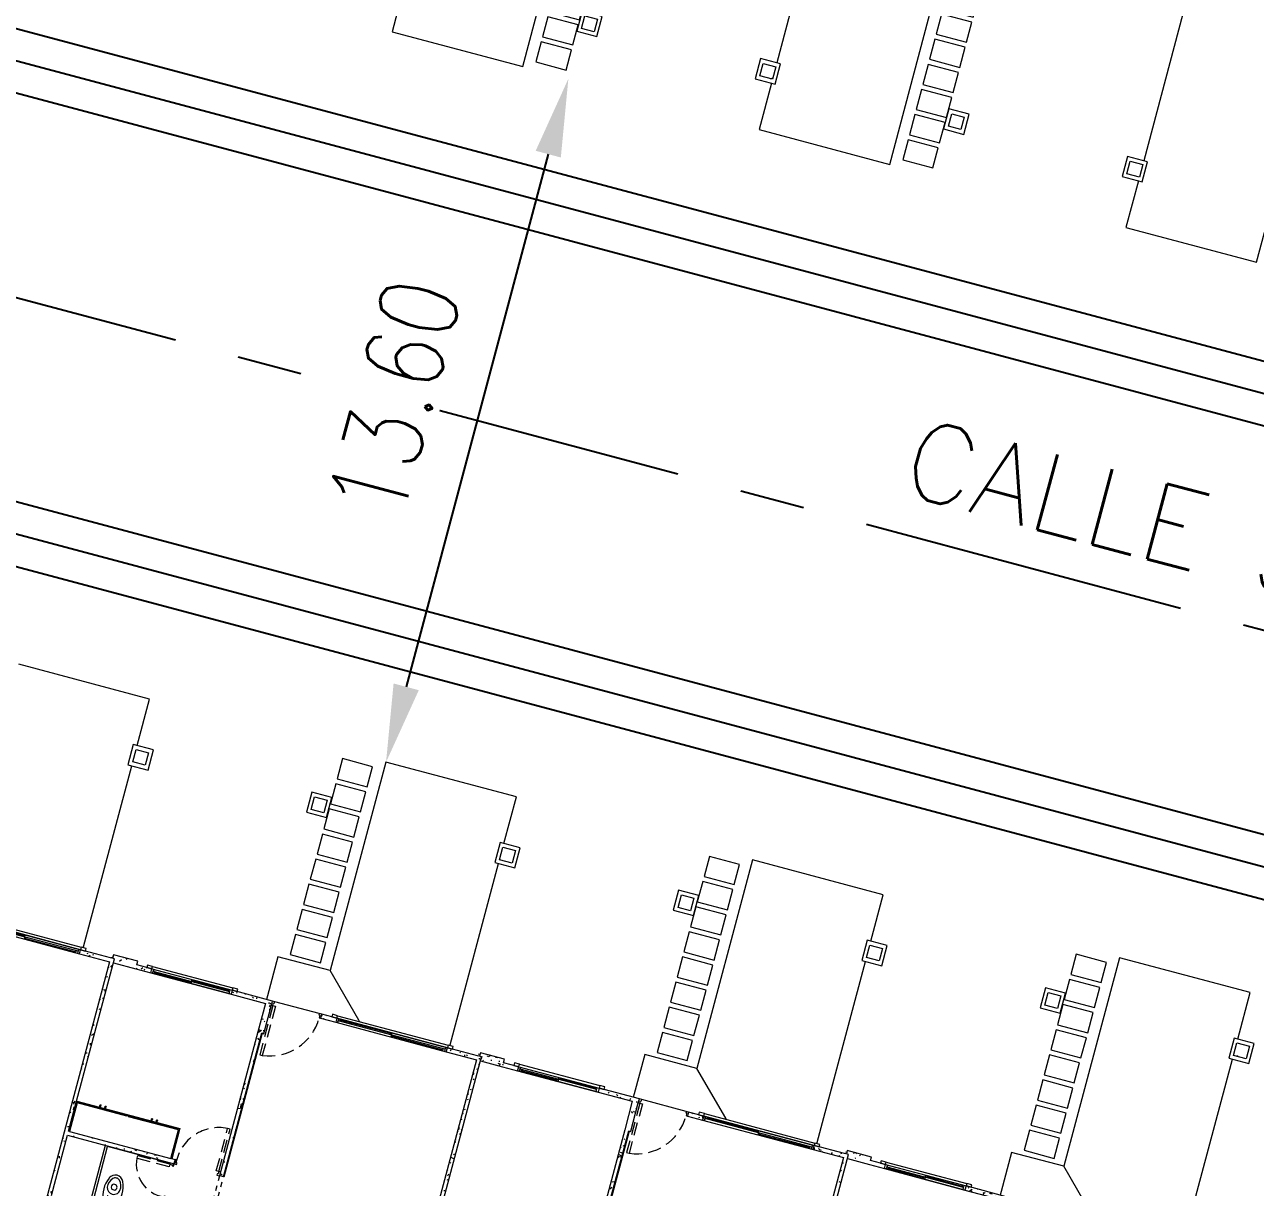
# Model space of a CAD drawing. Header units: metres. Extents: x 689715 to 690980, y 1005284 to 1006835.
# Drawn here: x 690786.55 to 690810.21, y 1005580.09 to 1005602.44 of the extents above; entities that cross this region are included whole.
import ezdxf

# ---------------------------------------------------------------- set-up
doc = ezdxf.new("R2010")
doc.units = ezdxf.units.M
for name, pattern in [('CENTER', [2, 1.25, -0.25, 0.25, -0.25]), ('HIDDEN', [0.375, 0.25, -0.125]), ('Overhead', [0.003969, 0.002381, -0.001587]), ('PHANTOM', [2.5, 1.25, -0.25, 0.25, -0.25, 0.25, -0.25])]:
    doc.linetypes.add(name, pattern=pattern)
for name, color, linetype in [('0_HUELLAS CASAS CASTILLA', 1, 'Continuous'), ('0_NUMERO DE LOTE FASE V', 3, 'Continuous'), ('C-CALLE-ACERA', 8, 'Continuous'), ('C-CALLE-DIM', 5, 'Continuous'), ('C-CALLE-RGIRO', 8, 'Continuous'), ('C-CALLES-NOMBRE', 2, 'Continuous'), ('CALLES-CENTRO', 2, 'CENTER')]:
    doc.layers.add(name, color=color, linetype=linetype)
for name, color, linetype, lineweight in [('Aparatos sanitarios', 8, 'Continuous', 13), ('Líneas ocultas', 7, 'HIDDEN', 13), ('Medium Lines', 10, 'Continuous', 18), ('Modelos genéricos', 7, 'Continuous', 13), ('Muebles de obra', 8, 'Continuous', 13), ('Muros', 7, 'Continuous', 13), ('Overhead', 7, 'Overhead', 13), ('Patrón de corte', 7, 'Continuous', 13), ('Pilares estructurales', 7, 'Continuous', 25), ('Plan Swing', 7, 'HIDDEN', 13), ('Puertas', 7, 'Continuous', 13), ('Suelos', 7, 'Continuous', 9), ('Ventanas', 7, 'Continuous', 13)]:
    doc.layers.add(name, color=color, linetype=linetype, lineweight=lineweight)
doc.styles.add('ESTANDAR', font='romans.shx')
doc.styles.add('ESTANDAR 0.8', font='romans.shx', dxfattribs={"width": 0.8})
doc.dimstyles.new('R_GIRO', dxfattribs={"dimtxt": 1.2, "dimasz": 1.2, "dimexe": 0.18, "dimexo": 0.0625, "dimgap": 0.09, "dimtad": 0, "dimdec": 1, "dimdsep": 46, "dimtxsty": 'ESTANDAR', "dimcen": 0, "dimclrt": 2, "dimadec": 0, "dimazin": 0, "dimtfac": 1, "dimtdec": 1, "dimtofl": 0, "dimtmove": 0, "dimatfit": 3, "dimfxl": 1, "dimtolj": 1, "dimtzin": 0, "dimarcsym": 0})
doc.dimstyles.new('RGIRO', dxfattribs={"dimtxt": 1.5, "dimasz": 1.5, "dimexe": 0.18, "dimexo": 0.06, "dimgap": 0.9, "dimtad": 1, "dimzin": 0, "dimdsep": 46, "dimtxsty": 'ESTANDAR 0.8', "dimcen": 0, "dimse1": 1, "dimse2": 1, "dimclrd": 9, "dimclre": 1, "dimclrt": 3, "dimadec": 0, "dimazin": 0, "dimtfac": 1, "dimtmove": 2, "dimatfit": 3, "dimfxl": 1, "dimtfill": 1, "dimtolj": 1, "dimtzin": 0, "dimarcsym": 2})
pattern_1 = [(50, (0, -2e-10), (0.4377585, -0.0383603), [0.046, -0.503]), (355, (0, -2e-10), (-0.0843952, 0.4580987), [0.037, -0.402]), (100.451, (0.036, -0.003), (0.3526759, 0.4199401), [0.039, -0.427]), (46.184, (0, 0.122), (0.650631, -0.1004215), [0.069, -0.754]), (96.636, (0.054, 0.114), (0.5701916, 0.593871), [0.058, -0.641]), (351.184, (0, 0.122), (0.569722, 0.5936975), [0.055, -0.604]), (21, (0.061, 0.091), (0.3642747, -0.2457802), [0.046, -0.503]), (326, (0.061, 0.091), (0.148277, 0.4415778), [0.037, -0.402]), (71.451, (0.091, 0.071), (0.5120483, 0.1963072), [0.039, -0.427]), (37.5, (0, -2e-10), (0.0073758, 0.20229335), [0.02, -0.377, 0.02, -0.388, -0.404]), (37.5, (0, -2e-10), (0.0073758, 0.20229335), [-0.806, 0.02, -0.384]), (7.5, (0, -2e-10), (0.16005034, 0.2399435), [0.02, -0.213, 0.02, -0.368, -0.154]), (7.5, (0, -2e-10), (0.16005034, 0.2399435), [-0.621, 0.02, -0.134]), (327.5, (-0.136, -2e-10), (0.32541622, -0.01404568), [0.02, -0.132, 0.02, -0.455, -0.631]), (327.5, (-0.136, -2e-10), (0.32541622, -0.01404568), [-0.628, 0.02, -0.611]), (317.5, (-0.197, -2e-10), (0.3554815, 0.0608186), [0.02, -0.178, 0.02, -0.296, -0.448]), (317.5, (-0.197, -2e-10), (0.3554815, 0.0608186), [-0.514, 0.02, -0.428])]

# ---------------------------------------------------------------- blocks, each defined once
blk = doc.blocks.new('*D153')
at = {"layer": 'C-CALLE-RGIRO', "color": 0, "lineweight": -2, "transparency": 16777216}
blk.add_line((690779.292, 1005603.624), (690780.337, 1005604.213), dxfattribs=at)
at = {"layer": 'C-CALLE-RGIRO', "color": 0, "transparency": 16777216}
blk.add_solid([(690780.239, 1005604.387), (690780.435, 1005604.039), (690781.383, 1005604.802)], dxfattribs=at)
at = {"layer": 'Defpoints', "color": 0, "transparency": 16777216}
for p in [(690787.916, 1005608.485), (690781.383, 1005604.802)]:
    blk.add_point(p, dxfattribs=at)
at = {"layer": 'C-CALLE-RGIRO', "color": 2, "transparency": 16777216, "insert": (690777.593, 1005602.667), "char_height": 1.2, "attachment_point": 5, "rotation": 29.4036, "style": 'ESTANDAR'}
blk.add_mtext('\\A1;R7.5', dxfattribs=at)
blk = doc.blocks.new('*D190')
at = {"layer": 'C-CALLE-DIM', "color": 9, "lineweight": -2, "transparency": 16777216}
blk.add_line((690796.619, 1005599.954), (690793.887, 1005589.712), dxfattribs=at)
at = {"layer": 'C-CALLE-DIM', "color": 9, "transparency": 16777216}
for points in [[(690796.377, 1005600.018), (690796.86, 1005599.889), (690797.005, 1005601.403)], [(690793.645, 1005589.776), (690794.129, 1005589.647), (690793.5, 1005588.263)]]:
    blk.add_solid(points, dxfattribs=at)
at = {"layer": 'Defpoints', "color": 0, "transparency": 16777216}
for p in [(690797.005, 1005601.403), (690793.5, 1005588.263), (690793.5, 1005588.263)]:
    blk.add_point(p, dxfattribs=at)
at = {"layer": 'C-CALLE-DIM', "color": 3, "transparency": 16777216, "insert": (690793.659, 1005595.258), "char_height": 1.5, "attachment_point": 5, "rotation": 75.066, "style": 'ESTANDAR 0.8', "bg_fill": 3, "box_fill_scale": 1.1, "bg_fill_color": 256, "bg_fill_true_color": 13158600, "bg_fill_transparency": 0}
blk.add_mtext('\\A1;13.60', dxfattribs=at)
blk = doc.blocks.new('M_Opening-Door - 1_20 x 2_21 m-892349-PLANO CLAVE _8 CASAS EN HILERA_ - Dependent 1')
at = {"layer": 'Medium Lines', "color": 53}
for p, q in [((-0.608, 0.04), (-0.608, -0.04)), ((0.592, -0.04), (0.592, 0.04))]:
    blk.add_line(p, q, dxfattribs=at)
at = {"layer": 'Overhead', "color": 253}
for p, q in [((0.592, 0.04), (-0.608, 0.04)), ((-0.608, -0.04), (0.592, -0.04))]:
    blk.add_line(p, q, dxfattribs=at)
blk = doc.blocks.new('Window-Sliding - VENTANA DE 2_20 X 1_20-1540986-PLANO CLAVE _8 CASAS EN HILERA_ - Dependent 1')
at = {"layer": 'Ventanas', "color": 253}
for p, q in [((1.1, 0.04), (-1.1, 0.04)), ((-1.1, 0.04), (-1.1, -0.04)), ((-1.1, 0.04), (1.1, 0.04)), ((-1.062, -0.04), (-1.062, 0.04)), ((-1.062, 0.04), (-1.062, -0.04)), ((1.062, 0), (-1.062, 0)), ((-1.027, 0.04), (-1.027, 0)), ((-0.022, 0.02), (-1.027, 0.02)), ((-0.022, 0.04), (-0.022, 0)), ((0, 0), (0, 0.04)), ((0, 0), (0, -0.04)), ((0.023, -0.04), (0.023, 0)), ((1.027, -0.04), (1.027, 0)), ((1.062, 0.04), (1.062, -0.04)), ((1.1, -0.04), (1.1, 0.04)), ((-1.1, -0.04), (1.1, -0.04)), ((-1.1, -0.04), (1.1, -0.04)), ((-1.1, -0.04), (1.1, -0.04)), ((0.023, -0.02), (1.027, -0.02))]:
    blk.add_line(p, q, dxfattribs=at)
blk = doc.blocks.new('Window-Sliding - VENTANA DE 1_60 X 1_20-1540950-PLANO CLAVE _8 CASAS EN HILERA_ - Dependent 1')
at = {"layer": 'Ventanas', "color": 253}
for p, q in [((-0.8, -0.04), (-0.8, 0.04)), ((-0.8, 0.04), (0.8, 0.04)), ((-0.8, 0.04), (0.8, 0.04)), ((-0.8, 0.04), (0.8, 0.04)), ((-0.762, 0.04), (-0.762, -0.04)), ((-0.762, -0.04), (-0.762, 0.04)), ((0, 0), (0, 0.04)), ((0.023, 0.04), (0.023, 0)), ((0.023, 0.02), (0.727, 0.02)), ((0.727, 0.04), (0.727, 0)), ((0.762, -0.04), (0.762, 0.04)), ((0.8, 0.04), (0.8, -0.04)), ((0.8, -0.04), (-0.8, -0.04)), ((-0.8, -0.04), (0.8, -0.04)), ((0.762, 0), (-0.762, 0)), ((-0.727, -0.04), (-0.727, 0)), ((-0.022, -0.02), (-0.727, -0.02)), ((-0.022, -0.04), (-0.022, 0)), ((0, 0), (0, -0.04))]:
    blk.add_line(p, q, dxfattribs=at)
blk = doc.blocks.new('M_MOLDURA SENCILLA PARA VENTANAS - 2_20x1_20-1429797-PLANO CLAVE _8 CASAS EN HILERA_ - Dependent 1')
at = {"layer": 'Modelos genéricos', "color": 9, "lineweight": 9}
for p, q in [((-0.975, 0.09), (-1.075, 0.09)), ((-1.075, 0.09), (-1.075, 0.04)), ((-1.075, 0.04), (-0.975, 0.04)), ((-0.975, 0.04), (-0.975, 0.09)), ((1.325, 0.09), (1.225, 0.09)), ((1.225, 0.09), (1.225, 0.04)), ((1.225, 0.04), (1.325, 0.04)), ((1.325, 0.04), (1.325, 0.09))]:
    blk.add_line(p, q, dxfattribs=at)
at = {"layer": 'Modelos genéricos', "color": 253}
blk.add_line((-0.975, 0.09), (1.225, 0.09), dxfattribs=at)
blk = doc.blocks.new('M_MOLDURA SENCILLA PARA VENTANAS - 1_20x1_60-V5-PLANO CLAVE _8 CASAS EN HILERA_ - Dependent 1')
at = {"layer": 'Modelos genéricos', "color": 9, "lineweight": 9}
for p, q in [((-0.675, 0.09), (-0.775, 0.09)), ((-0.775, 0.09), (-0.775, 0.04)), ((-0.775, 0.04), (-0.675, 0.04)), ((-0.675, 0.04), (-0.675, 0.09)), ((1.025, 0.09), (0.925, 0.09)), ((0.925, 0.09), (0.925, 0.04)), ((0.925, 0.04), (1.025, 0.04)), ((1.025, 0.04), (1.025, 0.09))]:
    blk.add_line(p, q, dxfattribs=at)
at = {"layer": 'Modelos genéricos', "color": 253}
blk.add_line((-0.675, 0.09), (0.925, 0.09), dxfattribs=at)
blk = doc.blocks.new('M_SINGLE DOOR_PRINCIPAL - _98 x 2_18-1543017-PLANO CLAVE _8 CASAS EN HILERA_ - Dependent 1')
at = {"layer": 'Plan Swing', "color": 253}
for p, q in [((0.409, 0.04), (0.409, 1.02)), ((0.46, 1.02), (0.409, 1.02)), ((0.46, 0.04), (0.46, 1.02)), ((0.46, 0.04), (0.409, 0.04))]:
    blk.add_line(p, q, dxfattribs=at)
blk.add_arc((0.52, 0.0448), 0.98149, 96.493646, 180, dxfattribs=at)
at = {"layer": 'Puertas', "color": 9, "lineweight": 9}
for p, q in [((-0.46, 0.04), (-0.49, 0.04)), ((-0.46, -0.01225), (-0.46, 0.04)), ((0.49, 0.04), (0.46, 0.04)), ((0.46, 0.04), (0.46, -0.01225)), ((-0.49, -0.04), (-0.44, -0.04)), ((-0.44, -0.01225), (-0.46, -0.01225)), ((-0.44, -0.04), (-0.44, -0.01225)), ((0.46, -0.01225), (0.44, -0.01225)), ((0.44, -0.01225), (0.44, -0.04)), ((0.44, -0.04), (0.49, -0.04))]:
    blk.add_line(p, q, dxfattribs=at)
at = {"layer": 'Puertas', "color": 253}
for p, q in [((-0.46, -0.01225), (-0.46, -0.011)), ((-0.455, -0.011), (-0.46, -0.011)), ((-0.455, -0.011), (-0.46, -0.011)), ((-0.46, -0.01225), (-0.455, -0.01225)), ((-0.455, -0.011), (-0.455, -0.01225)), ((-0.455, -0.011), (-0.455, -0.01225))]:
    blk.add_line(p, q, dxfattribs=at)
blk = doc.blocks.new('PV_PUERTA SENCILLA - _70 x 2_18-1542281-PLANO CLAVE _8 CASAS EN HILERA_ - Dependent 1')
at = {"layer": 'Líneas ocultas', "color": 253}
for p, q in [((0.268, 0.04), (0.268, 0.68)), ((0.319, 0.68), (0.268, 0.68)), ((0.319, 0.04), (0.319, 0.68)), ((0.319, 0.04), (0.268, 0.04))]:
    blk.add_line(p, q, dxfattribs=at)
blk.add_arc((0.319, 0.04), 0.642, 94.5561, 184.5561, dxfattribs=at)
at = {"layer": 'Puertas', "color": 253}
for p, q in [((-0.35, -0.05), (-0.35, 0.05)), ((-0.345, 0.05), (-0.35, 0.05)), ((-0.345, 0.05), (-0.345, -0.05)), ((-0.35, -0.05), (-0.345, -0.05))]:
    blk.add_line(p, q, dxfattribs=at)
at = {"layer": 'Puertas', "color": 9, "lineweight": 9}
for p, q in [((-0.32, 0.04), (-0.345, 0.04)), ((-0.32, -0.012), (-0.32, 0.04)), ((0.35, 0.04), (0.32, 0.04)), ((0.32, 0.04), (0.32, -0.012)), ((-0.345, -0.04), (-0.3, -0.04)), ((-0.3, -0.012), (-0.32, -0.012)), ((-0.3, -0.04), (-0.3, -0.012)), ((0.32, -0.012), (0.3, -0.012)), ((0.3, -0.012), (0.3, -0.04)), ((0.3, -0.04), (0.35, -0.04))]:
    blk.add_line(p, q, dxfattribs=at)
blk = doc.blocks.new('PV_PUERTA SENCILLA - _90 x 2_17-1542279-PLANO CLAVE _8 CASAS EN HILERA_ - Dependent 1')
at = {"layer": 'Líneas ocultas', "color": 253}
for p, q in [((0.368, 0.04), (0.368, 0.88)), ((0.419, 0.88), (0.368, 0.88)), ((0.419, 0.04), (0.419, 0.88)), ((0.419, 0.04), (0.368, 0.04))]:
    blk.add_line(p, q, dxfattribs=at)
blk.add_arc((0.419, 0.04), 0.842, 93.4744, 183.4744, dxfattribs=at)
at = {"layer": 'Puertas', "color": 253}
for p, q in [((-0.45, -0.05), (-0.45, 0.05)), ((-0.445, 0.05), (-0.45, 0.05)), ((-0.445, 0.05), (-0.445, -0.05)), ((-0.45, -0.05), (-0.445, -0.05))]:
    blk.add_line(p, q, dxfattribs=at)
at = {"layer": 'Puertas', "color": 9, "lineweight": 9}
for p, q in [((-0.42, 0.04), (-0.445, 0.04)), ((-0.42, -0.012), (-0.42, 0.04)), ((0.45, 0.04), (0.42, 0.04)), ((0.42, 0.04), (0.42, -0.012)), ((-0.445, -0.04), (-0.4, -0.04)), ((-0.4, -0.012), (-0.42, -0.012)), ((-0.4, -0.04), (-0.4, -0.012)), ((0.42, -0.012), (0.4, -0.012)), ((0.4, -0.012), (0.4, -0.04)), ((0.4, -0.04), (0.45, -0.04))]:
    blk.add_line(p, q, dxfattribs=at)
blk = doc.blocks.new('PV_CLOSET - CLOSET DE 2_05-1883165-PLANO CLAVE _8 CASAS EN HILERA_ - Dependent 1')
at = {"layer": 'Muebles de obra'}
for p, q in [((-1.025, 0.6), (1.025, 0.6)), ((-1.025, 0.585), (-1.025, 0.6)), ((-1.025, 0), (-1.025, 0.585)), ((1.025, 0.585), (-1.025, 0.585)), ((-1.009, 0.585), (-1.009, 0.569)), ((-0.016, 0.569), (-1.009, 0.569)), ((-1.009, 0.569), (-1.009, 0)), ((-0.016, 0.569), (-0.016, 0.585)), ((0.016, 0.569), (0.016, 0.585)), ((1.009, 0.569), (0.016, 0.569)), ((1.009, 0.585), (1.009, 0.569)), ((1.009, 0), (1.009, 0.569)), ((1.025, 0.6), (1.025, 0.585)), ((1.025, 0.585), (1.025, 0)), ((-1.009, 0), (1.009, 0))]:
    blk.add_line(p, q, dxfattribs=at)
at = {"layer": 'Muebles de obra', "flags": 128}
for points in [[(-0.573, 0.64), (-0.573, 0.64), (-0.572, 0.641), (-0.572, 0.641), (-0.572, 0.642), (-0.572, 0.642), (-0.572, 0.642), (-0.572, 0.643), (-0.572, 0.643), (-0.572, 0.644), (-0.572, 0.644), (-0.572, 0.644), (-0.571, 0.645), (-0.571, 0.645), (-0.571, 0.645), (-0.571, 0.646), (-0.571, 0.646), (-0.57, 0.646), (-0.57, 0.647), (-0.57, 0.647), (-0.569, 0.647), (-0.569, 0.647)], [(-0.573, 0.64), (-0.573, 0.64), (-0.573, 0.64), (-0.573, 0.64), (-0.573, 0.639), (-0.573, 0.639), (-0.573, 0.639), (-0.573, 0.638), (-0.573, 0.638), (-0.573, 0.637), (-0.573, 0.637), (-0.573, 0.636), (-0.573, 0.635), (-0.573, 0.635), (-0.573, 0.634), (-0.573, 0.633), (-0.573, 0.632), (-0.573, 0.631), (-0.573, 0.63), (-0.573, 0.629), (-0.573, 0.628), (-0.573, 0.627), (-0.573, 0.625), (-0.573, 0.624), (-0.573, 0.623), (-0.573, 0.622), (-0.573, 0.62), (-0.573, 0.619), (-0.573, 0.617), (-0.573, 0.616), (-0.573, 0.614), (-0.573, 0.613), (-0.573, 0.611), (-0.573, 0.61), (-0.573, 0.608), (-0.573, 0.607), (-0.573, 0.605), (-0.573, 0.604), (-0.573, 0.602), (-0.573, 0.6), (-0.573, 0.6)], [(-0.573, 0.636), (-0.573, 0.637), (-0.573, 0.637), (-0.573, 0.638), (-0.573, 0.638), (-0.573, 0.639), (-0.573, 0.639), (-0.573, 0.639), (-0.573, 0.64), (-0.573, 0.64), (-0.573, 0.64), (-0.573, 0.64)], [(-0.568, 0.649), (-0.567, 0.649), (-0.567, 0.649), (-0.566, 0.649), (-0.566, 0.649), (-0.566, 0.649), (-0.565, 0.65), (-0.565, 0.65), (-0.565, 0.65), (-0.564, 0.65), (-0.564, 0.65), (-0.563, 0.65), (-0.563, 0.65), (-0.563, 0.65), (-0.562, 0.65), (-0.562, 0.65), (-0.561, 0.65), (-0.561, 0.65), (-0.561, 0.65), (-0.56, 0.65), (-0.56, 0.65), (-0.559, 0.65), (-0.559, 0.649), (-0.559, 0.649), (-0.558, 0.649), (-0.558, 0.649), (-0.558, 0.649), (-0.557, 0.649), (-0.557, 0.648), (-0.557, 0.648), (-0.556, 0.648), (-0.556, 0.648), (-0.556, 0.647), (-0.555, 0.647), (-0.555, 0.647), (-0.555, 0.646), (-0.555, 0.646), (-0.554, 0.646), (-0.554, 0.645), (-0.554, 0.645), (-0.554, 0.645), (-0.554, 0.644), (-0.553, 0.644), (-0.553, 0.644), (-0.553, 0.643), (-0.553, 0.643), (-0.553, 0.643), (-0.553, 0.642), (-0.553, 0.642), (-0.553, 0.641), (-0.553, 0.641), (-0.553, 0.641), (-0.553, 0.64), (-0.553, 0.64)], [(-0.553, 0.6), (-0.553, 0.602), (-0.553, 0.603), (-0.553, 0.605), (-0.553, 0.606), (-0.553, 0.608), (-0.553, 0.61), (-0.553, 0.611), (-0.553, 0.613), (-0.553, 0.614), (-0.553, 0.616), (-0.553, 0.617), (-0.553, 0.618), (-0.553, 0.62), (-0.553, 0.621), (-0.553, 0.623), (-0.553, 0.624), (-0.553, 0.625), (-0.553, 0.626), (-0.553, 0.628), (-0.553, 0.629), (-0.553, 0.63), (-0.553, 0.631), (-0.553, 0.632), (-0.553, 0.633), (-0.553, 0.634), (-0.553, 0.634), (-0.553, 0.635), (-0.553, 0.636), (-0.553, 0.637), (-0.553, 0.637), (-0.553, 0.638), (-0.553, 0.638), (-0.553, 0.639), (-0.553, 0.639), (-0.553, 0.639), (-0.553, 0.64), (-0.553, 0.64), (-0.553, 0.64), (-0.553, 0.64)], [(-0.553, 0.64), (-0.553, 0.64), (-0.553, 0.64), (-0.553, 0.64), (-0.553, 0.639), (-0.553, 0.639), (-0.553, 0.639), (-0.553, 0.638), (-0.553, 0.638)], [(-0.473, 0.64), (-0.473, 0.64), (-0.472, 0.641), (-0.472, 0.641), (-0.472, 0.642), (-0.472, 0.642), (-0.472, 0.642), (-0.472, 0.643), (-0.472, 0.643), (-0.472, 0.644), (-0.472, 0.644), (-0.472, 0.644), (-0.471, 0.645), (-0.471, 0.645), (-0.471, 0.645), (-0.471, 0.646), (-0.471, 0.646), (-0.47, 0.646), (-0.47, 0.647), (-0.47, 0.647), (-0.469, 0.647), (-0.469, 0.647), (-0.469, 0.648), (-0.469, 0.648), (-0.468, 0.648), (-0.468, 0.648), (-0.468, 0.649), (-0.467, 0.649), (-0.467, 0.649), (-0.466, 0.649), (-0.466, 0.649), (-0.466, 0.649), (-0.465, 0.65), (-0.465, 0.65), (-0.465, 0.65), (-0.464, 0.65), (-0.464, 0.65), (-0.463, 0.65), (-0.463, 0.65), (-0.463, 0.65), (-0.462, 0.65), (-0.462, 0.65), (-0.461, 0.65), (-0.461, 0.65), (-0.461, 0.65), (-0.46, 0.65), (-0.46, 0.65), (-0.459, 0.65), (-0.459, 0.649), (-0.459, 0.649), (-0.458, 0.649), (-0.458, 0.649), (-0.458, 0.649)], [(-0.473, 0.64), (-0.473, 0.64), (-0.473, 0.64), (-0.473, 0.64), (-0.473, 0.639), (-0.473, 0.639), (-0.473, 0.639), (-0.473, 0.638), (-0.473, 0.638), (-0.473, 0.637), (-0.473, 0.637), (-0.473, 0.636), (-0.473, 0.635), (-0.473, 0.635), (-0.473, 0.634), (-0.473, 0.633), (-0.473, 0.632), (-0.473, 0.631), (-0.473, 0.63), (-0.473, 0.629), (-0.473, 0.628), (-0.473, 0.627), (-0.473, 0.625), (-0.473, 0.624), (-0.473, 0.623), (-0.473, 0.622), (-0.473, 0.62), (-0.473, 0.619), (-0.473, 0.617), (-0.473, 0.616), (-0.473, 0.614), (-0.473, 0.613), (-0.473, 0.611), (-0.473, 0.61), (-0.473, 0.608), (-0.473, 0.607), (-0.473, 0.605), (-0.473, 0.604), (-0.473, 0.602), (-0.473, 0.6), (-0.473, 0.6)], [(-0.473, 0.638), (-0.473, 0.639), (-0.473, 0.639), (-0.473, 0.639), (-0.473, 0.64), (-0.473, 0.64), (-0.473, 0.64), (-0.473, 0.64)], [(-0.456, 0.648), (-0.456, 0.647), (-0.455, 0.647), (-0.455, 0.647), (-0.455, 0.646), (-0.455, 0.646), (-0.454, 0.646), (-0.454, 0.645), (-0.454, 0.645), (-0.454, 0.645), (-0.454, 0.644), (-0.453, 0.644), (-0.453, 0.644), (-0.453, 0.643), (-0.453, 0.643), (-0.453, 0.643), (-0.453, 0.642), (-0.453, 0.642), (-0.453, 0.641), (-0.453, 0.641), (-0.453, 0.641), (-0.453, 0.64), (-0.453, 0.64)], [(-0.453, 0.6), (-0.453, 0.602), (-0.453, 0.603), (-0.453, 0.605), (-0.453, 0.606), (-0.453, 0.608), (-0.453, 0.61), (-0.453, 0.611), (-0.453, 0.613), (-0.453, 0.614), (-0.453, 0.616), (-0.453, 0.617), (-0.453, 0.618), (-0.453, 0.62), (-0.453, 0.621), (-0.453, 0.623), (-0.453, 0.624), (-0.453, 0.625), (-0.453, 0.626), (-0.453, 0.628), (-0.453, 0.629), (-0.453, 0.63), (-0.453, 0.631), (-0.453, 0.632), (-0.453, 0.633), (-0.453, 0.634), (-0.453, 0.634), (-0.453, 0.635), (-0.453, 0.636), (-0.453, 0.637), (-0.453, 0.637), (-0.453, 0.638), (-0.453, 0.638), (-0.453, 0.639), (-0.453, 0.639), (-0.453, 0.639), (-0.453, 0.64), (-0.453, 0.64), (-0.453, 0.64), (-0.453, 0.64)], [(-0.453, 0.64), (-0.453, 0.64), (-0.453, 0.64), (-0.453, 0.64), (-0.453, 0.639), (-0.453, 0.639), (-0.453, 0.639), (-0.453, 0.638), (-0.453, 0.638), (-0.453, 0.637), (-0.453, 0.637), (-0.453, 0.636)], [(0.452, 0.64), (0.452, 0.64), (0.453, 0.641), (0.453, 0.641), (0.453, 0.642), (0.453, 0.642), (0.453, 0.642), (0.453, 0.643), (0.453, 0.643), (0.453, 0.644), (0.453, 0.644), (0.453, 0.644), (0.454, 0.645), (0.454, 0.645), (0.454, 0.645), (0.454, 0.646), (0.454, 0.646), (0.455, 0.646), (0.455, 0.647), (0.455, 0.647), (0.456, 0.647), (0.456, 0.647), (0.456, 0.648), (0.456, 0.648), (0.457, 0.648), (0.457, 0.648), (0.457, 0.649), (0.458, 0.649), (0.458, 0.649), (0.459, 0.649), (0.459, 0.649), (0.459, 0.649), (0.46, 0.65), (0.46, 0.65), (0.46, 0.65), (0.461, 0.65), (0.461, 0.65), (0.462, 0.65), (0.462, 0.65), (0.462, 0.65), (0.463, 0.65), (0.463, 0.65), (0.464, 0.65), (0.464, 0.65), (0.464, 0.65), (0.465, 0.65), (0.465, 0.65), (0.466, 0.65), (0.466, 0.649), (0.466, 0.649), (0.467, 0.649), (0.467, 0.649), (0.467, 0.649)], [(0.452, 0.64), (0.452, 0.64), (0.452, 0.64), (0.452, 0.64), (0.452, 0.639), (0.452, 0.639), (0.452, 0.639), (0.452, 0.638), (0.452, 0.638), (0.452, 0.637), (0.452, 0.637), (0.452, 0.636), (0.452, 0.635), (0.452, 0.635), (0.452, 0.634), (0.452, 0.633), (0.452, 0.632), (0.452, 0.631), (0.452, 0.63), (0.452, 0.629), (0.452, 0.628), (0.452, 0.627), (0.452, 0.625), (0.452, 0.624), (0.452, 0.623), (0.452, 0.622), (0.452, 0.62), (0.452, 0.619), (0.452, 0.617), (0.452, 0.616), (0.452, 0.614), (0.452, 0.613), (0.452, 0.611), (0.452, 0.61), (0.452, 0.608), (0.452, 0.607), (0.452, 0.605), (0.452, 0.604), (0.452, 0.602), (0.452, 0.6), (0.452, 0.6)], [(0.452, 0.638), (0.452, 0.639), (0.452, 0.639), (0.452, 0.639), (0.452, 0.64), (0.452, 0.64), (0.452, 0.64), (0.452, 0.64)], [(0.469, 0.648), (0.469, 0.647), (0.47, 0.647), (0.47, 0.647), (0.47, 0.646), (0.47, 0.646), (0.471, 0.646), (0.471, 0.645), (0.471, 0.645), (0.471, 0.645), (0.471, 0.644), (0.472, 0.644), (0.472, 0.644), (0.472, 0.643), (0.472, 0.643), (0.472, 0.643), (0.472, 0.642), (0.472, 0.642), (0.472, 0.641), (0.472, 0.641), (0.472, 0.641), (0.472, 0.64), (0.472, 0.64)], [(0.472, 0.6), (0.472, 0.602), (0.472, 0.603), (0.472, 0.605), (0.472, 0.606), (0.472, 0.608), (0.472, 0.61), (0.472, 0.611), (0.472, 0.613), (0.472, 0.614), (0.472, 0.616), (0.472, 0.617), (0.472, 0.618), (0.472, 0.62), (0.472, 0.621), (0.472, 0.623), (0.472, 0.624), (0.472, 0.625), (0.472, 0.626), (0.472, 0.628), (0.472, 0.629), (0.472, 0.63), (0.472, 0.631), (0.472, 0.632), (0.472, 0.633), (0.472, 0.634), (0.472, 0.634), (0.472, 0.635), (0.472, 0.636), (0.472, 0.637), (0.472, 0.637), (0.472, 0.638), (0.472, 0.638), (0.472, 0.639), (0.472, 0.639), (0.472, 0.639), (0.472, 0.64), (0.472, 0.64), (0.472, 0.64), (0.472, 0.64)], [(0.472, 0.64), (0.472, 0.64), (0.472, 0.64), (0.472, 0.64), (0.472, 0.639), (0.472, 0.639), (0.472, 0.639), (0.472, 0.638), (0.472, 0.638), (0.472, 0.637), (0.472, 0.637), (0.472, 0.636)], [(0.552, 0.64), (0.552, 0.64), (0.553, 0.641), (0.553, 0.641), (0.553, 0.642), (0.553, 0.642), (0.553, 0.642), (0.553, 0.643), (0.553, 0.643), (0.553, 0.644), (0.553, 0.644), (0.553, 0.644), (0.554, 0.645), (0.554, 0.645), (0.554, 0.645), (0.554, 0.646), (0.554, 0.646), (0.555, 0.646), (0.555, 0.647), (0.555, 0.647), (0.556, 0.647), (0.556, 0.647)], [(0.552, 0.64), (0.552, 0.64), (0.552, 0.64), (0.552, 0.64), (0.552, 0.639), (0.552, 0.639), (0.552, 0.639), (0.552, 0.638), (0.552, 0.638), (0.552, 0.637), (0.552, 0.637), (0.552, 0.636), (0.552, 0.635), (0.552, 0.635), (0.552, 0.634), (0.552, 0.633), (0.552, 0.632), (0.552, 0.631), (0.552, 0.63), (0.552, 0.629), (0.552, 0.628), (0.552, 0.627), (0.552, 0.625), (0.552, 0.624), (0.552, 0.623), (0.552, 0.622), (0.552, 0.62), (0.552, 0.619), (0.552, 0.617), (0.552, 0.616), (0.552, 0.614), (0.552, 0.613), (0.552, 0.611), (0.552, 0.61), (0.552, 0.608), (0.552, 0.607), (0.552, 0.605), (0.552, 0.604), (0.552, 0.602), (0.552, 0.6), (0.552, 0.6)], [(0.552, 0.636), (0.552, 0.637), (0.552, 0.637), (0.552, 0.638), (0.552, 0.638), (0.552, 0.639), (0.552, 0.639), (0.552, 0.639), (0.552, 0.64), (0.552, 0.64), (0.552, 0.64), (0.552, 0.64)], [(0.557, 0.649), (0.558, 0.649), (0.558, 0.649), (0.559, 0.649), (0.559, 0.649), (0.559, 0.649), (0.56, 0.65), (0.56, 0.65), (0.56, 0.65), (0.561, 0.65), (0.561, 0.65), (0.562, 0.65), (0.562, 0.65), (0.562, 0.65), (0.563, 0.65), (0.563, 0.65), (0.564, 0.65), (0.564, 0.65), (0.564, 0.65), (0.565, 0.65), (0.565, 0.65), (0.566, 0.65), (0.566, 0.649), (0.566, 0.649), (0.567, 0.649), (0.567, 0.649), (0.567, 0.649), (0.568, 0.649), (0.568, 0.648), (0.568, 0.648), (0.569, 0.648), (0.569, 0.648), (0.569, 0.647), (0.57, 0.647), (0.57, 0.647), (0.57, 0.646), (0.57, 0.646), (0.571, 0.646), (0.571, 0.645), (0.571, 0.645), (0.571, 0.645), (0.571, 0.644), (0.572, 0.644), (0.572, 0.644), (0.572, 0.643), (0.572, 0.643), (0.572, 0.643), (0.572, 0.642), (0.572, 0.642), (0.572, 0.641), (0.572, 0.641), (0.572, 0.641), (0.572, 0.64), (0.572, 0.64)], [(0.572, 0.6), (0.572, 0.602), (0.572, 0.603), (0.572, 0.605), (0.572, 0.606), (0.572, 0.608), (0.572, 0.61), (0.572, 0.611), (0.572, 0.613), (0.572, 0.614), (0.572, 0.616), (0.572, 0.617), (0.572, 0.618), (0.572, 0.62), (0.572, 0.621), (0.572, 0.623), (0.572, 0.624), (0.572, 0.625), (0.572, 0.626), (0.572, 0.628), (0.572, 0.629), (0.572, 0.63), (0.572, 0.631), (0.572, 0.632), (0.572, 0.633), (0.572, 0.634), (0.572, 0.634), (0.572, 0.635), (0.572, 0.636), (0.572, 0.637), (0.572, 0.637), (0.572, 0.638), (0.572, 0.638), (0.572, 0.639), (0.572, 0.639), (0.572, 0.639), (0.572, 0.64), (0.572, 0.64), (0.572, 0.64), (0.572, 0.64)], [(0.572, 0.64), (0.572, 0.64), (0.572, 0.64), (0.572, 0.64), (0.572, 0.639), (0.572, 0.639), (0.572, 0.639), (0.572, 0.638), (0.572, 0.638)]]:
    blk.add_lwpolyline(points, dxfattribs=at)
blk = doc.blocks.new('M_Concrete-Rectangular-Column - _25x_25-V7-PLANO CLAVE _8 CASAS EN HILERA_ - Dependent 1')
at = {"layer": 'Pilares estructurales', "lineweight": 13}
h = blk.add_hatch(dxfattribs=at)
h.set_pattern_fill('CONCRETE', color=256, style=0, pattern_type=2)
h.set_pattern_definition([(50, (-7.957, -75.643), (1.45702, -0.127348), [0.152, -1.676]), (355, (-7.957, -75.643), (-0.281865, 1.528382), [0.122, -1.341]), (100.451, (-7.835, -75.653), (1.175465, 1.400456), [0.13, -1.425]), (46.184, (-7.957, -75.236), (2.16904, -0.336383), [0.229, -2.515]), (96.636, (-7.776, -75.264), (1.898945, 1.97971), [0.194, -2.137]), (351.184, (-7.957, -75.236), (1.898795, 1.97937), [0.183, -2.012]), (21, (-7.754, -75.338), (1.212599, -0.817759), [0.152, -1.676]), (326, (-7.754, -75.338), (0.49445, 1.473404), [0.122, -1.341]), (71.451, (-7.653, -75.406), (1.70704, 0.65499), [0.13, -1.425]), (37.5, (-7.957, -75.643), (0.024162, 0.6765066), [0.067, -1.258, 0.067, -1.294, -1.346]), (37.5, (-7.957, -75.643), (0.024162, 0.6765066), [-2.686, 0.067, -1.279]), (7.5, (-7.957, -75.643), (0.534936, 0.801682), [0.067, -0.709, 0.067, -1.227, -0.513]), (7.5, (-7.957, -75.643), (0.534936, 0.801682), [-2.071, 0.067, -0.446]), (327.5, (-8.41, -75.643), (1.0842356, -0.0457194), [0.067, -0.441, 0.067, -1.518, -2.103]), (327.5, (-8.41, -75.643), (1.0842356, -0.0457194), [-2.093, 0.067, -2.036]), (317.5, (-8.613, -75.643), (1.185122, 0.203916), [0.067, -0.593, 0.067, -0.986, -1.494]), (317.5, (-8.613, -75.643), (1.185122, 0.203916), [-1.713, 0.067, -1.426])])
h.paths.add_polyline_path([(0.125, -0.125), (0.125, 0.125), (-0.125, 0.125), (-0.125, -0.125)], flags=0)
blk = doc.blocks.new('MOLDURA COLUMNA - 0_40x_40-1533038-PLANO CLAVE _8 CASAS EN HILERA_ - Dependent 1')
at = {"layer": 'Modelos genéricos', "color": 253}
for p, q in [((0.2, 0.2), (-0.2, 0.2)), ((-0.2, 0.2), (-0.2, -0.2)), ((-0.125, -0.125), (-0.125, 0.125)), ((-0.125, 0.125), (0.125, 0.125)), ((0.125, 0.125), (0.125, -0.125)), ((0.2, -0.2), (0.2, 0.2)), ((-0.2, -0.2), (0.2, -0.2)), ((0.125, -0.125), (-0.125, -0.125))]:
    blk.add_line(p, q, dxfattribs=at)
blk = doc.blocks.new('INODORO - CORONA SENSACION-1889802-PLANO CLAVE _8 CASAS EN HILERA_ - Dependent 1')
at = {"layer": 'Aparatos sanitarios', "color": 254}
for p, q in [((0.082, 0.491), (0.094, 0.478)), ((0.094, 0.478), (0.156, 0.478)), ((0.156, 0.478), (0.168, 0.491)), ((-0.022, 0.06), (-0.022, 0.069)), ((-0.022, 0.06), (-0.022, 0.069)), ((0.284, 0.16), (0.269, 0.16)), ((0.269, 0.16), (0.269, 0.06)), ((0.272, 0.069), (0.272, 0.06)), ((0.272, 0.069), (0.272, 0.06)), ((0.284, 0.06), (0.284, 0.16))]:
    blk.add_line(p, q, dxfattribs=at)
for centre, radius, start, end in [((0.126, 0.613), 0.15, 90.5311, 156.2031), ((0.126, 0.613), 0.15, 90.5311, 156.2031), ((0.124, 0.613), 0.15, 23.7969, 89.4689), ((0.124, 0.613), 0.15, 23.7969, 89.4689), ((0.5, 0.448), 0.558, 156.2031, 204.606), ((0.5, 0.448), 0.558, 156.2031, 204.6455), ((0.216, 0.53), 0.22, 135.6026, 189.0939), ((0.125, 0.516), 0.128, 189.0939, 270.0015), ((0.117, 0.627), 0.0816, 84.1645, 135.6026), ((0.117, 0.526), 0.05, 162.8135, 225), ((0.125, 0.524), 0.0581, 17.1829, 162.8135), ((0.133, 0.627), 0.0816, 44.3974, 95.8355), ((0.133, 0.526), 0.05, 315, 17.1829), ((0.034, 0.53), 0.22, 350.9061, 44.3974), ((0.125, 0.516), 0.128, 317.5547, 350.9061), ((-0.25, 0.448), 0.558, 335.3545, 23.7969), ((-0.25, 0.448), 0.558, 335.394, 23.7969), ((0.125, -0.102), 0.344, 66.8782, 113.1218), ((0.052, 0.325), 0.00783, 0, 180), ((0.052, 0.325), 0.00783, 180, 360), ((0.125, 0.516), 0.128, 269.9985, 317.5547), ((0.2, 0.325), 0.00783, 0, 180), ((0.2, 0.325), 0.00783, 180, 0), ((0.022, 0.139), 0.0825, 113.1218, 237.7255), ((0.022, 0.139), 0.0825, 113.1218, 237.7255), ((0.125, -0.102), 0.344, 112.6568, 113.1218), ((0.126, 0.171), 0.0209, 0, 180), ((0.126, 0.171), 0.0209, 180, 0), ((0.125, -0.102), 0.344, 66.8782, 67.3432), ((0.228, 0.139), 0.0825, 302.2745, 66.8782), ((0.228, 0.139), 0.0825, 302.2745, 66.8782)]:
    blk.add_arc(centre, radius, start, end, dxfattribs=at)
blk = doc.blocks.new('012-AR_CASTILLA_MODELO B_rvt-1-PLANO CLAVE _8 CASAS EN HILERA_ - Dependent 1')
at = {"layer": 'Patrón de corte'}
h = blk.add_hatch(dxfattribs=at)
h.set_pattern_fill('HORMIGÓN', color=254, style=0, pattern_type=2)
h.set_pattern_definition(pattern_1)
h.paths.add_polyline_path([(11.642, 80.163), (11.722, 80.163), (11.722, 83.028), (11.642, 83.028), (11.642, 82.044)], flags=0)
h.paths.add_polyline_path([(11.722, 84.228), (11.722, 87.698), (11.642, 87.698), (11.642, 84.228)], flags=0)
h = blk.add_hatch(dxfattribs=at)
h.set_pattern_fill('HORMIGÓN', color=254, style=0, pattern_type=2)
h.set_pattern_definition(pattern_1)
h.paths.add_polyline_path([(14.822, 79.598), (14.822, 87.698), (14.742, 87.698), (14.742, 79.598)], flags=0)
h = blk.add_hatch(dxfattribs=at)
h.set_pattern_fill('HORMIGÓN', color=254, style=0, pattern_type=2)
h.set_pattern_definition(pattern_1)
h.paths.add_polyline_path([(12.724, 82.948), (14.742, 82.948), (14.742, 83.028), (12.622, 83.028), (12.622, 82.948), (12.724, 82.948)], flags=0)
h = blk.add_hatch(dxfattribs=at)
h.set_pattern_fill('HORMIGÓN', color=254, style=0, pattern_type=2)
h.set_pattern_definition(pattern_1)
h.paths.add_polyline_path([(11.722, 79.598), (11.722, 80.163), (11.602, 80.163), (11.602, 79.598)], flags=0)
h = blk.add_hatch(dxfattribs=at)
h.set_pattern_fill('HORMIGÓN', color=254, style=0, pattern_type=2)
h.set_pattern_definition(pattern_1)
h.paths.add_polyline_path([(14.302, 79.518), (14.302, 79.598), (14.002, 79.598), (14.002, 79.518)], flags=0)
h.paths.add_polyline_path([(11.602, 79.518), (12.402, 79.518), (12.402, 79.598), (11.602, 79.598)], flags=0)
h.paths.add_polyline_path([(10.622, 79.518), (10.622, 79.598), (10.322, 79.598), (10.322, 79.518)], flags=0)
h.paths.add_polyline_path([(7.522, 79.518), (8.122, 79.518), (8.122, 79.598), (7.522, 79.598)], flags=0)
h = blk.add_hatch(dxfattribs=at)
h.set_pattern_fill('HORMIGÓN', color=254, style=0, pattern_type=2)
h.set_pattern_definition(pattern_1)
h.paths.add_polyline_path([(14.302, 79.448), (14.822, 79.448), (14.822, 79.598), (14.302, 79.598), (14.302, 79.518)], flags=0)
at = {"layer": 'Muros', "color": 253}
for p, q in [((14.822, 79.598), (14.822, 87.698)), ((14.742, 84.228), (14.742, 83.028)), ((11.632, 80.168), (11.632, 83.028)), ((11.642, 83.028), (11.642, 80.163)), ((11.722, 80.163), (11.722, 83.028)), ((14.742, 83.028), (12.622, 83.028)), ((12.622, 82.948), (12.708, 82.948)), ((12.702, 83.038), (13.942, 83.038)), ((13.942, 83.028), (13.942, 83.038)), ((14.726, 82.948), (14.742, 82.948)), ((14.742, 82.948), (14.742, 79.518)), ((11.632, 80.168), (11.602, 80.168)), ((11.602, 80.163), (11.602, 79.598)), ((11.642, 80.163), (11.602, 80.163)), ((11.722, 79.598), (11.722, 80.163)), ((8.122, 79.598), (7.522, 79.598)), ((7.522, 79.518), (8.122, 79.518)), ((10.622, 79.598), (10.322, 79.598)), ((10.322, 79.518), (10.622, 79.518)), ((10.622, 79.518), (10.622, 79.598)), ((11.602, 79.598), (11.602, 79.518)), ((11.602, 79.518), (12.402, 79.518)), ((12.402, 79.598), (11.722, 79.598)), ((14.302, 79.598), (14.002, 79.598)), ((14.002, 79.518), (14.302, 79.518)), ((14.742, 79.598), (14.302, 79.598)), ((14.302, 79.518), (14.302, 79.448)), ((14.742, 79.518), (14.822, 79.518)), ((14.783, 79.448), (14.783, 79.518)), ((14.302, 79.448), (14.783, 79.448))]:
    blk.add_line(p, q, dxfattribs=at)
at = {"layer": 'Suelos', "color": 9}
for p, q in [((13.942, 84.228), (13.942, 83.038)), ((13.992, 83.028), (13.992, 84.228)), ((10.672, 79.518), (11.552, 79.518)), ((11.722, 79.448), (11.722, 79.518)), ((8.082, 79.468), (8.082, 79.448)), ((8.082, 79.448), (8.082, 75.843)), ((9.882, 79.468), (9.902, 79.448)), ((9.902, 79.448), (10.682, 78.668)), ((11.722, 78.668), (11.722, 79.448)), ((10.682, 78.668), (11.722, 78.668)), ((10.682, 74.518), (10.682, 78.668)), ((11.502, 78.568), (10.902, 78.568)), ((10.902, 78.568), (10.902, 78.168)), ((11.502, 78.168), (11.502, 78.568)), ((10.902, 78.168), (11.502, 78.168)), ((11.502, 78.068), (10.902, 78.068)), ((10.902, 78.068), (10.902, 77.668)), ((11.502, 77.668), (11.502, 78.068)), ((10.902, 77.668), (11.502, 77.668)), ((11.502, 77.568), (10.902, 77.568)), ((10.902, 77.568), (10.902, 77.168)), ((11.502, 77.168), (11.502, 77.568)), ((10.902, 77.168), (11.502, 77.168)), ((11.502, 77.068), (10.902, 77.068)), ((10.902, 77.068), (10.902, 76.668)), ((11.502, 76.668), (11.502, 77.068)), ((10.902, 76.668), (11.502, 76.668)), ((11.502, 76.568), (10.902, 76.568)), ((10.902, 76.568), (10.902, 76.168)), ((11.502, 76.168), (11.502, 76.568)), ((10.902, 76.168), (11.502, 76.168)), ((11.502, 76.068), (10.902, 76.068)), ((10.902, 76.068), (10.902, 75.668)), ((11.502, 75.668), (11.502, 76.068)), ((10.902, 75.668), (11.502, 75.668)), ((11.502, 75.568), (10.902, 75.568)), ((10.902, 75.568), (10.902, 75.168)), ((11.502, 75.168), (11.502, 75.568)), ((8.082, 75.443), (8.082, 74.518)), ((10.902, 75.168), (11.502, 75.168)), ((11.502, 75.068), (10.902, 75.068)), ((10.902, 75.068), (10.902, 74.668)), ((11.502, 74.668), (11.502, 75.068)), ((10.902, 74.668), (11.502, 74.668)), ((8.082, 74.518), (10.682, 74.518))]:
    blk.add_line(p, q, dxfattribs=at)
at = {"color": 254, "lineweight": 13}
for name, p, rotation in [('M_Opening-Door - 1_20 x 2_21 m-892349-PLANO CLAVE _8 CASAS EN HILERA_ - Dependent 1', (11.682, 83.62), 270), ('INODORO - CORONA SENSACION-1889802-PLANO CLAVE _8 CASAS EN HILERA_ - Dependent 1', (13.747, 84.288), 179.9999999999999), ('PV_PUERTA SENCILLA - _70 x 2_18-1542281-PLANO CLAVE _8 CASAS EN HILERA_ - Dependent 1', (12.662, 83.378), 270), ('PV_PUERTA SENCILLA - _90 x 2_17-1542279-PLANO CLAVE _8 CASAS EN HILERA_ - Dependent 1', (12.172, 82.988), 179.9999999999999), ('PV_CLOSET - CLOSET DE 2_05-1883165-PLANO CLAVE _8 CASAS EN HILERA_ - Dependent 1', (13.717, 82.948), 179.9999999999999), ('M_MOLDURA SENCILLA PARA VENTANAS - 2_20x1_20-1429797-PLANO CLAVE _8 CASAS EN HILERA_ - Dependent 1', (9.347, 79.558), 179.9999999999999), ('Window-Sliding - VENTANA DE 2_20 X 1_20-1540986-PLANO CLAVE _8 CASAS EN HILERA_ - Dependent 1', (9.222, 79.558), 179.9999999999999), ('M_MOLDURA SENCILLA PARA VENTANAS - 1_20x1_60-V5-PLANO CLAVE _8 CASAS EN HILERA_ - Dependent 1', (13.327, 79.558), 179.9999999999999), ('Window-Sliding - VENTANA DE 1_60 X 1_20-1540950-PLANO CLAVE _8 CASAS EN HILERA_ - Dependent 1', (13.202, 79.558), 179.9999999999999)]:
    blk.add_blockref(name, p, dxfattribs=dict(at, rotation=rotation))
for name, p in [('M_SINGLE DOOR_PRINCIPAL - _98 x 2_18-1543017-PLANO CLAVE _8 CASAS EN HILERA_ - Dependent 1', (11.112, 79.558)), ('MOLDURA COLUMNA - 0_40x_40-1533038-PLANO CLAVE _8 CASAS EN HILERA_ - Dependent 1', (7.957, 75.643)), ('M_Concrete-Rectangular-Column - _25x_25-V7-PLANO CLAVE _8 CASAS EN HILERA_ - Dependent 1', (7.957, 75.643)), ('MOLDURA COLUMNA - 0_40x_40-1533038-PLANO CLAVE _8 CASAS EN HILERA_ - Dependent 1', (11.707, 75.643))]:
    blk.add_blockref(name, p, dxfattribs=at)
blk = doc.blocks.new('C TRANSFORMADA A B')
at = {"layer": 'Patrón de corte'}
h = blk.add_hatch(dxfattribs=at)
h.set_pattern_fill('HORMIGÓN', color=254, angle=90, style=0, pattern_type=2)
h.set_pattern_definition([(140, (365.66153, -24.78184), (0.0383603, 0.4377585), [0.046, -0.503]), (85, (365.66153, -24.78184), (-0.4580987, -0.0843952), [0.037, -0.402]), (190.451, (365.66453, -24.74584), (-0.4199401, 0.352676), [0.039, -0.427]), (136.184, (365.53953, -24.78184), (0.1004215, 0.650631), [0.069, -0.754]), (186.636, (365.54753, -24.72784), (-0.593871, 0.5701916), [0.058, -0.641]), (81.184, (365.5395, -24.78184), (-0.5936975, 0.569722), [0.055, -0.604]), (111, (365.57053, -24.72084), (0.2457802, 0.3642747), [0.046, -0.503]), (56, (365.57053, -24.72084), (-0.4415778, 0.148277), [0.037, -0.402]), (161.451, (365.59053, -24.69084), (-0.1963072, 0.5120483), [0.039, -0.427]), (127.5, (365.66153, -24.78184), (-0.20229335, 0.0073758), [0.02, -0.377, 0.02, -0.388, -0.404]), (127.5, (365.66153, -24.78184), (-0.20229335, 0.0073758), [-0.806, 0.02, -0.384]), (97.5, (365.66153, -24.78184), (-0.2399435, 0.16005034), [0.02, -0.213, 0.02, -0.368, -0.154]), (97.5, (365.66153, -24.78184), (-0.2399435, 0.16005034), [-0.621, 0.02, -0.134]), (57.5, (365.66153, -24.91784), (0.0140457, 0.32541622), [0.02, -0.132, 0.02, -0.455, -0.631]), (57.5, (365.66153, -24.91784), (0.0140457, 0.32541622), [-0.628, 0.02, -0.611]), (47.5, (365.66153, -24.97884), (-0.0608186, 0.3554815), [0.02, -0.178, 0.02, -0.296, -0.448]), (47.5, (365.66153, -24.97884), (-0.0608186, 0.3554815), [-0.514, 0.02, -0.428])])
h.paths.add_polyline_path([(286.144, -10.48), (286.064, -10.48), (286.064, -10.78), (286.144, -10.78)], flags=0)
h.paths.add_polyline_path([(286.144, -13.18), (286.144, -12.38), (286.064, -12.38), (286.064, -13.18)], flags=0)
h.paths.add_polyline_path([(286.144, -14.16), (286.064, -14.16), (286.064, -14.46), (286.144, -14.46)], flags=0)
h.paths.add_polyline_path([(286.144, -17.26), (286.144, -16.66), (286.064, -16.66), (286.064, -17.26)], flags=0)
at = {"layer": 'Muros', "color": 253}
for p, q in [((286.064, -16.66), (286.064, -17.26)), ((286.144, -17.26), (286.144, -16.66))]:
    blk.add_line(p, q, dxfattribs=at)
at = {"layer": 'Suelos', "color": 9}
for p, q in [((291.144, -16.7), (291.144, -14.1)), ((286.194, -16.7), (286.214, -16.7)), ((286.214, -16.7), (289.819, -16.7)), ((290.219, -16.7), (291.144, -16.7))]:
    blk.add_line(p, q, dxfattribs=at)
at = {"color": 254, "lineweight": 13}
for name, p, rotation in [('M_MOLDURA SENCILLA PARA VENTANAS - 2_20x1_20-1429797-PLANO CLAVE _8 CASAS EN HILERA_ - Dependent 1', (286.104, -15.435), 269.9999999999999), ('Window-Sliding - VENTANA DE 2_20 X 1_20-1540986-PLANO CLAVE _8 CASAS EN HILERA_ - Dependent 1', (286.104, -15.56), 269.9999999999999), ('MOLDURA COLUMNA - 0_40x_40-1533038-PLANO CLAVE _8 CASAS EN HILERA_ - Dependent 1', (290.019, -16.825), 90.00000000000001), ('M_Concrete-Rectangular-Column - _25x_25-V7-PLANO CLAVE _8 CASAS EN HILERA_ - Dependent 1', (290.019, -16.825), 90.00000000000001)]:
    blk.add_blockref(name, p, dxfattribs=dict(at, rotation=rotation))
blk = doc.blocks.new('CASTILLAS B BLOQUE 8')
blk.add_blockref('C TRANSFORMADA A B', (0, 0))
at = {"layer": '0_HUELLAS CASAS CASTILLA', "color": 8, "lineweight": 5, "rotation": 90}
for p in [(365.662, -32.082), (365.662, -39.382), (365.662, -46.682), (365.662, -53.982), (365.662, -61.282), (365.662, -68.582)]:
    blk.add_blockref('012-AR_CASTILLA_MODELO B_rvt-1-PLANO CLAVE _8 CASAS EN HILERA_ - Dependent 1', p, dxfattribs=at)

msp = doc.modelspace()

# ---------------------------------------------------------------- linework, layer by layer
at = {"layer": 'C-CALLE-ACERA', "linetype": 'Continuous', "ltscale": 5}
for p, q in [((690786.293, 1005602.397), (690887.147, 1005575.498)), ((690786.138, 1005601.818), (690886.993, 1005574.918)), ((690785.984, 1005601.238), (690886.838, 1005574.339)), ((690880.918, 1005568.052), (690784.025, 1005593.895)), ((690880.763, 1005567.472), (690783.87, 1005593.315)), ((690783.716, 1005592.735), (690880.609, 1005566.892))]:
    msp.add_line(p, q, dxfattribs=at)
at = {"layer": 'CALLES-CENTRO', "linetype": 'CENTER', "ltscale": 5, "flags": 128}
msp.add_lwpolyline([(690648.139, 1005634.07), (690773.893, 1005600.53), (690894.601, 1005568.335)], dxfattribs=at)

# ---------------------------------------------------------------- block references
at = {"layer": '0_NUMERO DE LOTE FASE V', "linetype": 'PHANTOM'}
for p, rotation in [((690927.103, 1005868.026), 255.0660435229903), ((690697.787, 1005312.469), 75.06604352304308)]:
    msp.add_blockref('CASTILLAS B BLOQUE 8', p, dxfattribs=dict(at, rotation=rotation))

# ---------------------------------------------------------------- texts
at = {"layer": 'C-CALLES-NOMBRE', "insert": (690808.914, 1005592.735), "char_height": 1.5, "attachment_point": 5, "rotation": 345.066, "style": 'ESTANDAR'}
msp.add_mtext('\\A1;CALLE 3-E', dxfattribs=at)

# ---------------------------------------------------------------- dimensions: what is measured, and where the dimension line sits
at = {"layer": 'C-CALLE-RGIRO'}
dim = msp.add_radius_dim(center=(690787.916, 1005608.485), mpoint=(690781.383, 1005604.802), dimstyle='R_GIRO', dxfattribs=at)
dim.commit()
dim.dimension.update_dxf_attribs({"geometry": '*D153', "text_midpoint": (690777.593, 1005602.667)})

# ---------------------------------------------------------------- next in the draw order: dimensions: what is measured, and where the dimension line sits
at = {"layer": 'C-CALLE-DIM'}
dim = msp.add_aligned_dim(p1=(690797.005, 1005601.403), p2=(690793.5, 1005588.263), distance=0, dimstyle='RGIRO', dxfattribs=at)
dim.commit()
dim.dimension.update_dxf_attribs({"geometry": '*D190', "text_midpoint": (690793.659, 1005595.258)})

doc.saveas('drawing.dxf')
